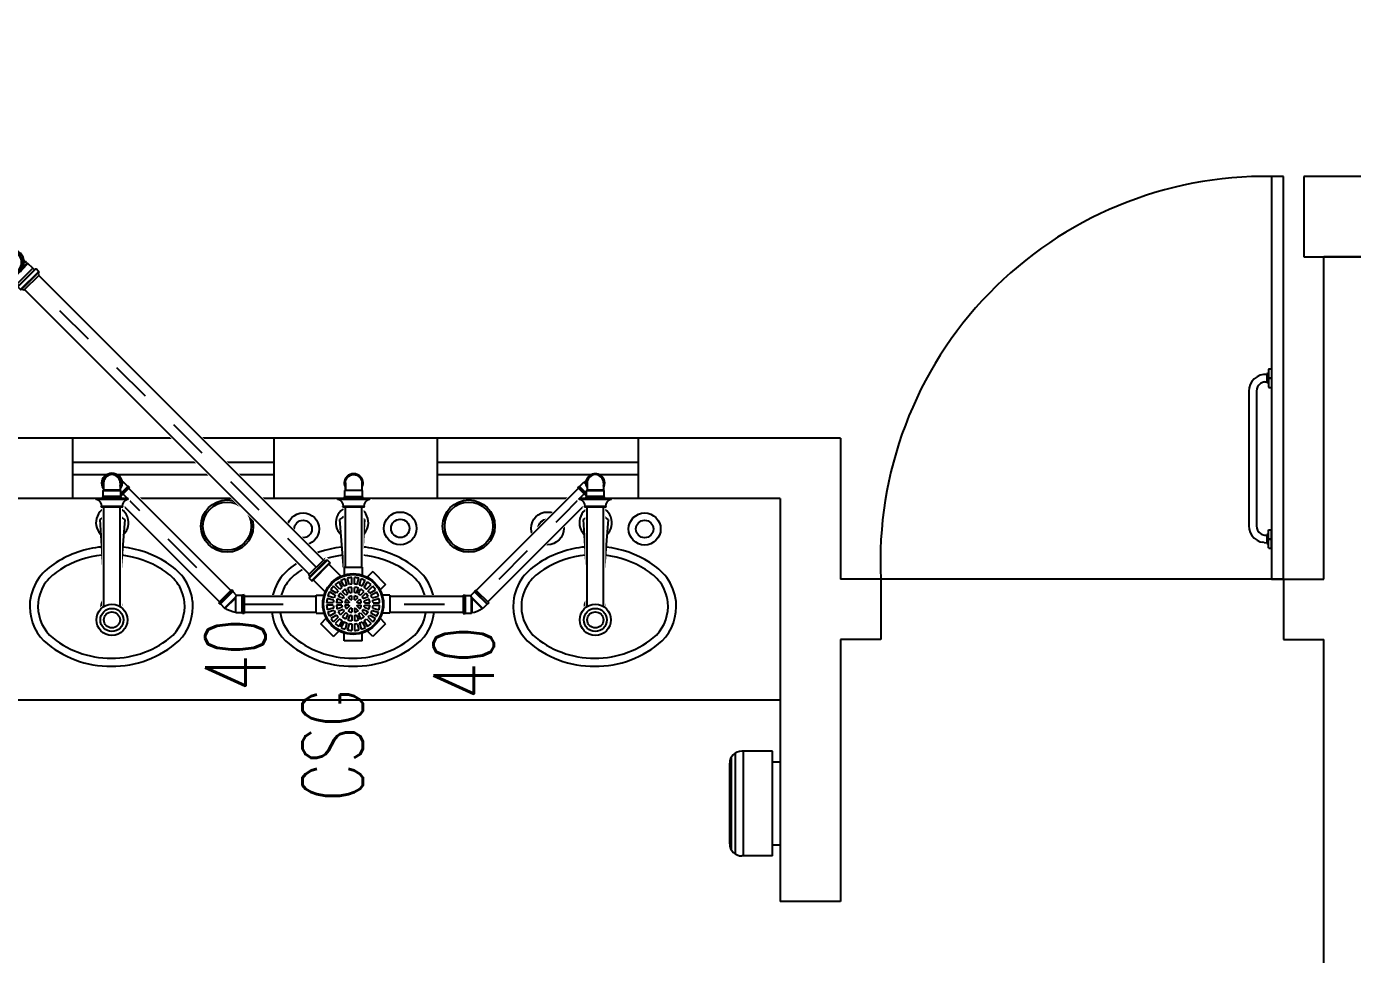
# Model space of a CAD drawing. Header units: inches. Extents: x 542787 to 543192, y 9574025 to 9574373.
# Drawn here: x 543047.55 to 543050.842, y 9574122.773 to 9574125.077 of the extents above; entities that cross this region are included whole.
import ezdxf
from ezdxf.enums import TextEntityAlignment as Align

# ---------------------------------------------------------------- set-up
doc = ezdxf.new("R2010")
doc.units = ezdxf.units.IN
doc.header["$MEASUREMENT"] = 0
doc.linetypes.add('DASHDOT', pattern=[1, 0.5, -0.25, 0, -0.25])
doc.linetypes.add('HIDDEN2', pattern=[4.7625, 3.175, -1.5875])
for name, color, linetype in [('EIXO', 8, 'Continuous'), ('I-ARQ', 8, 'Continuous'), ('I-ESGOTO', 6, 'Continuous'), ('I-NORMO_INST', 4, 'Continuous'), ('TINTERNO', 8, 'Continuous')]:
    doc.layers.add(name, color=color, linetype=linetype)
doc.styles.add('125', font='ROMANS.SHX', dxfattribs={"width": 0.7, "height": 0.25})
doc.styles.add('25', font='ROMANS.SHX', dxfattribs={"width": 0.7, "height": 0.05})

# ---------------------------------------------------------------- blocks, each defined once
blk = doc.blocks.new('*U72')
at = {"color": 2}
blk.add_wipeout([(-0.0161, 0.0161), (0.1103, 0.1425), (0.1425, 0.1103), (0.0161, -0.0161)], dxfattribs=at)
for p, q in [((-0.0141, 0.0141), (0.1123, 0.1405)), ((0.0141, -0.0141), (0.1405, 0.1123))]:
    blk.add_line(p, q)
at = {"layer": 'EIXO', "linetype": 'DASHDOT', "ltscale": 0.01}
blk.add_line((0, 0), (0.1264, 0.1264), dxfattribs=at)
blk = doc.blocks.new('*U80')
at = {"color": 2}
blk.add_wipeout([(0.0879, -0.0547), (0.3715, -0.3384), (0.3384, -0.3715), (0.0547, -0.0879)], dxfattribs=at)
for p, q in [((0.0854, -0.0571), (0.3691, -0.3408)), ((0.0571, -0.0854), (0.3408, -0.3691))]:
    blk.add_line(p, q)
at = {"layer": 'EIXO', "linetype": 'DASHDOT', "ltscale": 0.01}
blk.add_line((0.0713, -0.0713), (0.3549, -0.3549), dxfattribs=at)
blk = doc.blocks.new('*U81')
at = {"color": 2}
blk.add_wipeout([(0, 0.0228), (0.5486, 0.0228), (0.5486, -0.0228), (0, -0.0228)], dxfattribs=at)
for p, q in [((0, 0.02), (0.5486, 0.02)), ((0, -0.02), (0.5486, -0.02))]:
    blk.add_line(p, q)
at = {"layer": 'EIXO', "linetype": 'DASHDOT', "ltscale": 0.01}
blk.add_line((0, 0), (0.5486, 0), dxfattribs=at)
blk = doc.blocks.new('*U76')
at = {"color": 2}
blk.add_wipeout([(0.0201, 0.0201), (1.9023, -1.862), (1.862, -1.9023), (-0.0201, -0.0201)], dxfattribs=at)
for p, q in [((0.0177, 0.0177), (1.8998, -1.8645)), ((-0.0177, -0.0177), (1.8645, -1.8998))]:
    blk.add_line(p, q)
at = {"layer": 'EIXO', "linetype": 'DASHDOT', "ltscale": 0.01}
blk.add_line((0, 0), (1.8821, -1.8821), dxfattribs=at)
blk = doc.blocks.new('*U82')
at = {"color": 2}
blk.add_wipeout([(0.1177, -0.0846), (0.3715, -0.3384), (0.3384, -0.3715), (0.0846, -0.1177)], dxfattribs=at)
for p, q in [((0.1153, -0.087), (0.3691, -0.3408)), ((0.087, -0.1153), (0.3408, -0.3691))]:
    blk.add_line(p, q)
at = {"layer": 'EIXO', "linetype": 'DASHDOT', "ltscale": 0.01}
blk.add_line((0.1011, -0.1011), (0.3549, -0.3549), dxfattribs=at)
blk = doc.blocks.new('*U67')
at = {"color": 2}
blk.add_wipeout([(0.0278, 0.0036), (0.0295, 0.0036), (0.0401, -0.007), (0.0415, -0.007), (0.0448, -0.0103), (0.0103, -0.0448), (0.007, -0.0415), (0.007, -0.0401), (-0.0036, -0.0295), (-0.0036, -0.0278), (-0.0085, -0.0228), (-0.0135, -0.0203), (-0.0208, -0.0127), (-0.0243, -0.0019), (-0.0237, 0.0059), (-0.0199, 0.0141), (-0.0152, 0.0191), (-0.0086, 0.0228), (-0.0002, 0.0244), (0.0052, 0.0238), (0.0135, 0.0203), (0.0187, 0.0156), (0.0228, 0.0085)], dxfattribs=at)
for p, q in [((0.0215, 0.0077), (0.0272, 0.002)), ((0.0223, -0.0045), (0.0288, 0.002)), ((0.0271, 0.002), (0.0227, -0.0025)), ((0.0288, 0.002), (0.0271, 0.002)), ((0.0395, -0.0086), (0.0288, 0.002)), ((-0.0077, -0.0215), (-0.002, -0.0272)), ((0.0045, -0.0223), (-0.002, -0.0288)), ((-0.002, -0.0271), (0.0025, -0.0227)), ((-0.002, -0.0288), (-0.002, -0.0271)), ((0.0086, -0.0395), (-0.002, -0.0288)), ((0.0409, -0.0086), (0.0086, -0.0409)), ((0.0437, -0.0115), (0.0115, -0.0437)), ((0.0409, -0.0086), (0.0395, -0.0086)), ((0.0437, -0.0115), (0.0409, -0.0086)), ((0.0086, -0.0409), (0.0086, -0.0395)), ((0.0115, -0.0437), (0.0086, -0.0409))]:
    blk.add_line(p, q)
for radius in [0.0228, 0.02]:
    blk.add_circle((0, 0), radius)
at = {"layer": 'TINTERNO'}
blk.add_line((0.0395, -0.0086), (0.0086, -0.0395), dxfattribs=at)
blk.add_circle((0, 0), 0.0188, dxfattribs=at)
blk = doc.blocks.new('*U68')
at = {"color": 2}
blk.add_wipeout([(0.0171, 0.0222), (0.0183, 0.0234), (0.0333, 0.0234), (0.0343, 0.0244), (0.039, 0.0244), (0.039, -0.0244), (0.0343, -0.0244), (0.0333, -0.0234), (0.0183, -0.0234), (0.0171, -0.0222), (0.0101, -0.0222), (0.0049, -0.0239), (-0.0057, -0.0237), (-0.0159, -0.0185), (-0.0209, -0.0126), (-0.024, -0.0041), (-0.0242, 0.0027), (-0.0222, 0.01), (-0.0174, 0.0171), (-0.0132, 0.0205), (-0.0048, 0.0239), (0.0022, 0.0243), (0.0101, 0.0222)], dxfattribs=at)
for p, q in [((0, 0.0206), (0.0178, 0.0206)), ((0.019, 0.0218), (0.0178, 0.0206)), ((0.034, 0.0218), (0.019, 0.0218)), ((0.035, 0.0228), (0.034, 0.0218)), ((0.039, 0.0228), (0.035, 0.0228)), ((0.039, 0.0228), (0.039, -0.0228)), ((0, -0.0206), (0.0178, -0.0206)), ((0.019, -0.0218), (0.0178, -0.0206)), ((0.034, -0.0218), (0.019, -0.0218)), ((0.035, -0.0228), (0.034, -0.0218)), ((0.039, -0.0228), (0.035, -0.0228))]:
    blk.add_line(p, q)
at = {"color": 8}
for p, q in [((0.0178, 0.0206), (0.0178, -0.0206)), ((0.019, -0.0218), (0.019, 0.0218)), ((0.034, 0.0218), (0.034, -0.0218)), ((0.035, 0.0228), (0.035, -0.0228))]:
    blk.add_line(p, q, dxfattribs=at)
blk.add_arc((0, 0), 0.0228, 64.6232, 295.3768, dxfattribs=at)
for radius, start, end in [(0.0218, 70.9009, 289.0991), (0.0206, 90, 270)]:
    blk.add_arc((0, 0), radius, start, end)
blk = doc.blocks.new('J4540')
at = {"color": 1, "style": '25'}
for tag, flags, p in [('DESCRICAO', 1, (-0.1561, -0.1085)), ('MARCA', 1, (-0.1561, -0.1877)), ('QUANT.', 3, (-0.1561, -0.2718))]:
    blk.add_attdef(tag, text='', height=0.05, dxfattribs=dict(at, flags=flags)).set_placement(p, align=Align.CENTER)
at = {"color": 2}
blk.add_wipeout([(0.0278, -0.0238), (0.0235, -0.0238), (0.0225, -0.0228), (0.0097, -0.0228), (0.0006, -0.0318), (0.0006, -0.0332), (-0.0025, -0.0363), (-0.0358, -0.0029), (-0.0328, 0.0001), (-0.0314, 0.0001), (-0.0207, 0.0107), (-0.019, 0.0107), (-0.0066, 0.0179), (0.0062, 0.0212), (0.0075, 0.0224), (0.0225, 0.0224), (0.0235, 0.0234), (0.0278, 0.0234)], dxfattribs=at)
for p, q in [((-0.031, -0.0007), (-0.0204, 0.0099)), ((0.0078, -0.0183), (-0.0204, 0.0099)), ((-0.0204, 0.0099), (-0.0187, 0.0099)), ((0.0078, 0.0216), (0.0066, 0.0204)), ((0.0228, 0.0216), (0.0078, 0.0216)), ((0.0078, 0.0216), (0.0078, -0.0183)), ((0.0238, 0.0226), (0.0228, 0.0216)), ((0.0278, 0.0226), (0.0238, 0.0226)), ((0.0238, 0.0226), (0.0238, -0.023)), ((0.0278, -0.023), (0.0278, 0.0226)), ((-0.0353, -0.0035), (-0.0324, -0.0007)), ((-0.003, -0.0357), (-0.0353, -0.0035)), ((-0.0002, -0.0329), (-0.0324, -0.0007)), ((-0.0324, -0.0007), (-0.031, -0.0007)), ((-0.0002, -0.0315), (0.0093, -0.022)), ((-0.0002, -0.0329), (-0.0002, -0.0315)), ((0.0078, -0.0183), (0.0093, -0.022)), ((0.0228, -0.022), (0.0093, -0.022)), ((0.0238, -0.023), (0.0228, -0.022)), ((0.0278, -0.023), (0.0238, -0.023)), ((-0.003, -0.0357), (-0.0002, -0.0329))]:
    blk.add_line(p, q)
at = {"color": 8}
for p, q in [((-0.0187, 0.0099), (0.0066, -0.0154)), ((0.0066, -0.0154), (0.0066, 0.0204)), ((0.0228, 0.0216), (0.0228, -0.022)), ((-0.0002, -0.0315), (-0.031, -0.0007)), ((0.0066, -0.0154), (0.0078, -0.0183))]:
    blk.add_line(p, q, dxfattribs=at)
blk.add_arc((0.0157, -0.0373), 0.0584, 98.9327, 126.0673)
blk = doc.blocks.new('SF40B5')
at = {"color": 8, "linetype": 'Continuous'}
for p, q in [((0.0011, 0.04), (0, 0.04)), ((0, 0.04), (0, -0.04)), ((0.0011, 0.04), (0.0011, -0.04)), ((0.0191, 0.0267), (0.0184, 0.0267)), ((0.0184, 0.0267), (0.0184, -0.0267)), ((0.0197, 0.026), (0.0197, -0.026)), ((0.0191, -0.0267), (0.0184, -0.0267)), ((0.0011, -0.04), (0, -0.04))]:
    blk.add_line(p, q, dxfattribs=at)
at = {"linetype": 'Continuous'}
for p, q in [((0.2669, 0.02), (0.0197, 0.02)), ((0.2669, -0.02), (0.0197, -0.02))]:
    blk.add_line(p, q, dxfattribs=at)
for radius in [0.0387, 0.02]:
    blk.add_circle((0.3, 0), radius)
at = {"color": 8}
blk.add_circle((0.3, 0), 0.0287, dxfattribs=at)
at = {"linetype": 'Continuous'}
for centre, start, end in [((0.0187, 0.0443), 201.6148, 268.9949), ((0.0187, -0.0443), 91.0051, 158.3852)]:
    blk.add_arc(centre, 0.019, start, end, dxfattribs=at)
at = {"color": 8, "linetype": 'Continuous'}
for centre, start, end in [((0.0191, 0.026), 0, 90), ((0.0191, -0.026), 270, 0)]:
    blk.add_arc(centre, 0.000667, start, end, dxfattribs=at)
at = {"color": 2}
blk.add_wipeout([(0.0011, 0.0446), (0.0067, 0.0446), (0.0067, 0.0383), (0.0149, 0.0312), (0.0253, 0.0312), (0.0253, 0.0246), (0.2659, 0.0246), (0.2726, 0.0326), (0.2841, 0.0398), (0.2972, 0.0431), (0.3107, 0.0422), (0.3233, 0.0371), (0.3337, 0.0284), (0.3408, 0.017), (0.3441, 0.0038), (0.3432, -0.0097), (0.3382, -0.0222), (0.3295, -0.0326), (0.318, -0.0398), (0.3049, -0.0431), (0.2914, -0.0422), (0.2788, -0.0371), (0.2684, -0.0284), (0.266, -0.0246), (0.0253, -0.0246), (0.0253, -0.0312), (0.0149, -0.0312), (0.0067, -0.0383), (0.0067, -0.0446), (0.0011, -0.0446)], dxfattribs=at)
at = {"color": 8, "linetype": 'Continuous'}
for p, q in [((0.0021, 0.04), (0.0011, 0.04)), ((0.0011, 0.04), (0.0011, -0.04)), ((0.0021, 0.04), (0.0021, -0.04)), ((0.0201, 0.0267), (0.0194, 0.0267)), ((0.0194, 0.0267), (0.0194, -0.0267)), ((0.0208, 0.026), (0.0208, -0.026)), ((0.0201, -0.0267), (0.0194, -0.0267)), ((0.0021, -0.04), (0.0011, -0.04))]:
    blk.add_line(p, q, dxfattribs=at)
at = {"linetype": 'Continuous'}
for p, q in [((0.2679, 0.02), (0.0208, 0.02)), ((0.2679, -0.02), (0.0208, -0.02))]:
    blk.add_line(p, q, dxfattribs=at)
for radius in [0.0387, 0.02]:
    blk.add_circle((0.3011, 0), radius)
at = {"color": 8}
blk.add_circle((0.3011, 0), 0.0287, dxfattribs=at)
at = {"linetype": 'Continuous'}
for centre, start, end in [((0.0198, 0.0443), 201.6148, 268.9949), ((0.0198, -0.0443), 91.0051, 158.3852)]:
    blk.add_arc(centre, 0.019, start, end, dxfattribs=at)
at = {"color": 8, "linetype": 'Continuous'}
for centre, start, end in [((0.0201, 0.026), 0, 90), ((0.0201, -0.026), 270, 0)]:
    blk.add_arc(centre, 0.000667, start, end, dxfattribs=at)
blk = doc.blocks.new('*U83')
at = {"color": 2}
blk.add_wipeout([(0.0036, -0.0278), (0.0036, -0.0295), (-0.007, -0.0401), (-0.007, -0.0415), (-0.0103, -0.0448), (-0.0448, -0.0103), (-0.0415, -0.007), (-0.0401, -0.007), (-0.0295, 0.0036), (-0.0278, 0.0036), (-0.0228, 0.0085), (-0.0203, 0.0135), (-0.0127, 0.0208), (-0.0019, 0.0243), (0.0059, 0.0237), (0.0141, 0.0199), (0.0191, 0.0152), (0.0228, 0.0086), (0.0244, 0.0002), (0.0238, -0.0052), (0.0203, -0.0135), (0.0156, -0.0187), (0.0085, -0.0228)], dxfattribs=at)
for p, q in [((-0.0395, -0.0086), (-0.0288, 0.002)), ((-0.0223, -0.0045), (-0.0288, 0.002)), ((-0.0288, 0.002), (-0.0271, 0.002)), ((-0.0215, 0.0077), (-0.0272, 0.002)), ((-0.0271, 0.002), (-0.0227, -0.0025)), ((-0.0437, -0.0115), (-0.0409, -0.0086)), ((-0.0115, -0.0437), (-0.0437, -0.0115)), ((-0.0086, -0.0409), (-0.0409, -0.0086)), ((-0.0409, -0.0086), (-0.0395, -0.0086)), ((-0.0086, -0.0395), (0.002, -0.0288)), ((-0.0045, -0.0223), (0.002, -0.0288)), ((0.002, -0.0271), (-0.0025, -0.0227)), ((0.0077, -0.0215), (0.002, -0.0272)), ((0.002, -0.0288), (0.002, -0.0271)), ((-0.0115, -0.0437), (-0.0086, -0.0409)), ((-0.0086, -0.0409), (-0.0086, -0.0395))]:
    blk.add_line(p, q)
for radius in [0.0228, 0.02]:
    blk.add_circle((0, 0), radius)
at = {"layer": 'TINTERNO'}
blk.add_line((-0.0086, -0.0395), (-0.0395, -0.0086), dxfattribs=at)
blk.add_circle((0, 0), 0.0188, dxfattribs=at)
blk = doc.blocks.new('A$C57B471C8')
for p, q in [((-0.2101, 0.0488), (-0.1783, 0.0806)), ((-0.1783, 0.0806), (-0.1646, 0.0669)), ((-0.152, 0.0915), (-0.152, 0.0721)), ((-0.152, 0.0915), (-0.107, 0.0915)), ((-0.107, 0.0915), (-0.107, 0.0721)), ((-0.0807, 0.0806), (-0.0944, 0.0669)), ((-0.0807, 0.0806), (-0.0489, 0.0488)), ((-0.2101, 0.0488), (-0.1964, 0.0351)), ((-0.0489, 0.0488), (-0.0626, 0.0351)), ((-0.221, -0.0225), (-0.221, 0.0225)), ((-0.221, 0.0225), (-0.2016, 0.0225)), ((-0.0181, 0.0273), (-0.0591, 0.0273)), ((-0.0168, 0.0309), (-0.0171, 0.0283)), ((-0.0071, 0.0318), (-0.0158, 0.0318)), ((-0.0158, 0.0308), (-0.0158, -0.0308)), ((-0.0071, 0.0308), (-0.0071, -0.0308)), ((-0.0061, 0.0311), (-0.0053, 0.0281)), ((0, 0.0273), (-0.0044, 0.0273)), ((0, 0.0273), (0, -0.0273)), ((-0.221, -0.0225), (-0.2016, -0.0225)), ((-0.0181, -0.0273), (-0.0591, -0.0273)), ((-0.0168, -0.0309), (-0.0171, -0.0283)), ((-0.0071, -0.0318), (-0.0158, -0.0318)), ((-0.0061, -0.0311), (-0.0053, -0.0281)), ((0, -0.0273), (-0.0044, -0.0273)), ((-0.2101, -0.0488), (-0.1964, -0.0351)), ((-0.1783, -0.0806), (-0.2101, -0.0488)), ((-0.0489, -0.0488), (-0.0807, -0.0806)), ((-0.0489, -0.0488), (-0.0626, -0.0351)), ((-0.1783, -0.0806), (-0.1646, -0.0669)), ((-0.152, -0.0915), (-0.152, -0.0721)), ((-0.107, -0.0915), (-0.152, -0.0915)), ((-0.107, -0.0915), (-0.107, -0.0721)), ((-0.0807, -0.0806), (-0.0944, -0.0669))]:
    blk.add_line(p, q)
at = {"color": 8}
for p, q in [((-0.1708, 0.0273), (-0.1849, 0.0355)), ((-0.1666, 0.0328), (-0.1781, 0.0444)), ((-0.1623, 0.0371), (-0.1739, 0.0486)), ((-0.1568, 0.0413), (-0.165, 0.0554)), ((-0.1516, 0.0443), (-0.1598, 0.0584)), ((-0.1452, 0.0469), (-0.1494, 0.0627)), ((-0.1431, 0.025), (-0.1481, 0.0371)), ((-0.1394, 0.0485), (-0.1436, 0.0643)), ((-0.1376, 0.0273), (-0.1426, 0.0394)), ((-0.1325, 0.0494), (-0.1325, 0.0657)), ((-0.1325, 0.0283), (-0.1325, 0.0414)), ((-0.1265, 0.0494), (-0.1265, 0.0657)), ((-0.1265, 0.0283), (-0.1265, 0.0414)), ((-0.1214, 0.0273), (-0.1164, 0.0394)), ((-0.1196, 0.0485), (-0.1154, 0.0643)), ((-0.1159, 0.025), (-0.1109, 0.0371)), ((-0.1138, 0.0469), (-0.1096, 0.0627)), ((-0.1074, 0.0443), (-0.0992, 0.0584)), ((-0.1022, 0.0413), (-0.094, 0.0554)), ((-0.0967, 0.0371), (-0.0851, 0.0486)), ((-0.0924, 0.0328), (-0.0809, 0.0444)), ((-0.0882, 0.0273), (-0.0741, 0.0355)), ((-0.1789, 0.003), (-0.1952, 0.003)), ((-0.178, 0.0099), (-0.1938, 0.0141)), ((-0.1764, 0.0157), (-0.1922, 0.0199)), ((-0.1738, 0.0221), (-0.1879, 0.0303)), ((-0.1578, 0.003), (-0.1709, 0.003)), ((-0.1568, 0.0081), (-0.1689, 0.0131)), ((-0.1545, 0.0136), (-0.1666, 0.0186)), ((-0.1517, 0.0179), (-0.1609, 0.0271)), ((-0.1474, 0.0222), (-0.1566, 0.0314)), ((-0.1401, 0.003), (-0.1498, 0.003)), ((-0.1391, 0.0054), (-0.146, 0.0122)), ((-0.1349, 0.0096), (-0.1417, 0.0165)), ((-0.1325, 0.0106), (-0.1325, 0.0203)), ((-0.1265, 0.0106), (-0.1265, 0.0203)), ((-0.1241, 0.0096), (-0.1173, 0.0165)), ((-0.1199, 0.0054), (-0.113, 0.0122)), ((-0.1189, 0.003), (-0.1092, 0.003)), ((-0.1116, 0.0222), (-0.1024, 0.0314)), ((-0.1073, 0.0179), (-0.0981, 0.0271)), ((-0.1045, 0.0136), (-0.0924, 0.0186)), ((-0.1022, 0.0081), (-0.0901, 0.0131)), ((-0.1012, 0.003), (-0.0881, 0.003)), ((-0.0852, 0.0221), (-0.0711, 0.0303)), ((-0.0826, 0.0157), (-0.0668, 0.0199)), ((-0.081, 0.0099), (-0.0652, 0.0141)), ((-0.0801, 0.003), (-0.0638, 0.003)), ((-0.0171, 0.0273), (-0.0171, -0.0273)), ((-0.0051, 0.0273), (-0.0051, -0.0273)), ((-0.1789, -0.003), (-0.1952, -0.003)), ((-0.178, -0.0099), (-0.1938, -0.0141)), ((-0.1764, -0.0157), (-0.1922, -0.0199)), ((-0.1738, -0.0221), (-0.1879, -0.0303)), ((-0.1708, -0.0273), (-0.1849, -0.0355)), ((-0.1666, -0.0328), (-0.1781, -0.0444)), ((-0.1578, -0.003), (-0.1709, -0.003)), ((-0.1568, -0.0081), (-0.1689, -0.0131)), ((-0.1545, -0.0136), (-0.1666, -0.0186)), ((-0.1517, -0.0179), (-0.1609, -0.0271)), ((-0.1474, -0.0222), (-0.1566, -0.0314)), ((-0.1401, -0.003), (-0.1498, -0.003)), ((-0.1431, -0.025), (-0.1481, -0.0371)), ((-0.1391, -0.0054), (-0.146, -0.0122)), ((-0.1376, -0.0273), (-0.1426, -0.0394)), ((-0.1349, -0.0096), (-0.1417, -0.0165)), ((-0.1325, -0.0106), (-0.1325, -0.0203)), ((-0.1325, -0.0283), (-0.1325, -0.0414)), ((-0.1265, -0.0106), (-0.1265, -0.0203)), ((-0.1265, -0.0283), (-0.1265, -0.0414)), ((-0.1241, -0.0096), (-0.1173, -0.0165)), ((-0.1214, -0.0273), (-0.1164, -0.0394)), ((-0.1199, -0.0054), (-0.113, -0.0122)), ((-0.1189, -0.003), (-0.1092, -0.003)), ((-0.1159, -0.025), (-0.1109, -0.0371)), ((-0.1116, -0.0222), (-0.1024, -0.0314)), ((-0.1073, -0.0179), (-0.0981, -0.0271)), ((-0.1045, -0.0136), (-0.0924, -0.0186)), ((-0.1022, -0.0081), (-0.0901, -0.0131)), ((-0.1012, -0.003), (-0.0881, -0.003)), ((-0.0924, -0.0328), (-0.0809, -0.0444)), ((-0.0882, -0.0273), (-0.0741, -0.0355)), ((-0.0852, -0.0221), (-0.0711, -0.0303)), ((-0.0826, -0.0157), (-0.0668, -0.0199)), ((-0.081, -0.0099), (-0.0652, -0.0141)), ((-0.0801, -0.003), (-0.0638, -0.003)), ((-0.1623, -0.0371), (-0.1739, -0.0486)), ((-0.1568, -0.0413), (-0.165, -0.0554)), ((-0.1516, -0.0443), (-0.1598, -0.0584)), ((-0.1452, -0.0469), (-0.1494, -0.0627)), ((-0.1394, -0.0485), (-0.1436, -0.0643)), ((-0.1325, -0.0494), (-0.1325, -0.0657)), ((-0.1265, -0.0494), (-0.1265, -0.0657)), ((-0.1196, -0.0485), (-0.1154, -0.0643)), ((-0.1138, -0.0469), (-0.1096, -0.0627)), ((-0.1074, -0.0443), (-0.0992, -0.0584)), ((-0.1022, -0.0413), (-0.094, -0.0554)), ((-0.0967, -0.0371), (-0.0851, -0.0486))]:
    blk.add_line(p, q, dxfattribs=at)
blk.add_circle((-0.1295, 0), 0.0755)
blk.add_circle((-0.1295, 0), 0.0735, dxfattribs=at)
for radius, start, end in [(0.0658, 137.6132, 147.3868), (0.0658, 122.6132, 132.3868), (0.0495, 123.4746, 131.5254), (0.0658, 107.6132, 117.3868), (0.0415, 116.6455, 130.8545), (0.0495, 108.4746, 116.5254), (0.0658, 92.6132, 102.3868), (0.0415, 94.1455, 108.3545), (0.0495, 93.4746, 101.5254), (0.0658, 77.6132, 87.3868), (0.0495, 78.4746, 86.5254), (0.0415, 71.6455, 85.8545), (0.0495, 63.4746, 71.5254), (0.0415, 49.1455, 63.3545), (0.0658, 62.6132, 72.3868), (0.0495, 48.4746, 56.5254), (0.0658, 47.6132, 57.3868), (0.0658, 32.6132, 42.3868), (0.0658, 167.6132, 177.3868), (0.0658, 152.6132, 162.3868), (0.0495, 168.4746, 176.5254), (0.0495, 153.4746, 161.5254), (0.0415, 161.6455, 175.8545), (0.0495, 138.4746, 146.5254), (0.0415, 139.1455, 153.3545), (0.0285, 163.5423, 173.9577), (0.0285, 141.0423, 151.4577), (0.0205, 143.415, 171.585), (0.0285, 118.5423, 128.9577), (0.0205, 98.415, 126.585), (0.011, 150.8266, 164.1734), (0.0285, 96.0423, 106.4577), (0.011, 105.8266, 119.1734), (0.0285, 73.5423, 83.9577), (0.0205, 53.415, 81.585), (0.011, 60.8266, 74.1734), (0.011, 15.8266, 29.1734), (0.0285, 51.0423, 61.4577), (0.0205, 8.415, 36.585), (0.0285, 28.5423, 38.9577), (0.0285, 6.0423, 16.4577), (0.0415, 26.6455, 40.8545), (0.0495, 33.4746, 41.5254), (0.0415, 4.1455, 18.3545), (0.0495, 18.4746, 26.5254), (0.0495, 3.4746, 11.5254), (0.0658, 17.6132, 27.3868), (0.0658, 2.6132, 12.3868), (0.0658, 182.6132, 192.3868), (0.0658, 197.6132, 207.3868), (0.0495, 183.4746, 191.5254), (0.0495, 198.4746, 206.5254), (0.0415, 184.1455, 198.3545), (0.0495, 213.4746, 221.5254), (0.0415, 206.6455, 220.8545), (0.0285, 186.0423, 196.4577), (0.0415, 229.1455, 243.3545), (0.0285, 208.5423, 218.9577), (0.0205, 188.415, 216.585), (0.0285, 231.0423, 241.4577), (0.0205, 233.415, 261.585), (0.011, 195.8266, 209.1734), (0.0285, 253.5423, 263.9577), (0.011, 240.8266, 254.1734), (0.011, 285.8266, 299.1734), (0.0205, 278.415, 306.585), (0.0285, 276.0423, 286.4577), (0.011, 330.8266, 344.1734), (0.0285, 298.5423, 308.9577), (0.0205, 323.415, 351.585), (0.0415, 296.6455, 310.8545), (0.0285, 321.0423, 331.4577), (0.0285, 343.5423, 353.9577), (0.0415, 319.1455, 333.3545), (0.0495, 318.4746, 326.5254), (0.0415, 341.6455, 355.8545), (0.0495, 333.4746, 341.5254), (0.0495, 348.4746, 356.5254), (0.0658, 332.6132, 342.3868), (0.0658, 347.6132, 357.3868), (0.0658, 212.6132, 222.3868), (0.0658, 227.6132, 237.3868), (0.0495, 228.4746, 236.5254), (0.0658, 242.6132, 252.3868), (0.0495, 243.4746, 251.5254), (0.0658, 257.6132, 267.3868), (0.0415, 251.6455, 265.8545), (0.0495, 258.4746, 266.5254), (0.0415, 274.1455, 288.3545), (0.0495, 273.4746, 281.5254), (0.0658, 272.6132, 282.3868), (0.0495, 288.4746, 296.5254), (0.0658, 287.6132, 297.3868), (0.0495, 303.4746, 311.5254), (0.0658, 302.6132, 312.3868), (0.0658, 317.6132, 327.3868)]:
    blk.add_arc((-0.1295, 0), radius, start, end, dxfattribs=at)
for centre, start, end in [((-0.0181, 0.0284), 270, 355), ((-0.0158, 0.0308), 90, 175), ((-0.0071, 0.0308), 15, 90), ((-0.0044, 0.0284), 195, 270), ((-0.0181, -0.0284), 5, 90), ((-0.0158, -0.0308), 185, 270), ((-0.0071, -0.0308), 270, 345), ((-0.0044, -0.0284), 90, 165)]:
    blk.add_arc(centre, 0.001, start, end)
blk = doc.blocks.new('*U113')
at = {"color": 1, "style": '25'}
for tag, flags, p in [('MARCA', 1, (0, -0.1877)), ('QUANT.', 3, (0, -0.2718))]:
    blk.add_attdef(tag, text='', height=0.05, dxfattribs=dict(at, flags=flags)).set_placement(p, align=Align.CENTER)
at = {"color": 2}
blk.add_wipeout([(-0.0915, 0.0283), (-0.0762, 0.0283), (-0.0739, 0.0339), (-0.0847, 0.0447), (-0.0447, 0.0847), (-0.0339, 0.0739), (-0.0283, 0.0762), (-0.0283, 0.0915), (0.0283, 0.0915), (0.0283, 0.0762), (0.0339, 0.0739), (0.0447, 0.0847), (0.0847, 0.0447), (0.0739, 0.0339), (0.0762, 0.0283), (0.0915, 0.0283), (0.0915, -0.0283), (0.0762, -0.0283), (0.076, -0.029), (0.1007, -0.0538), (0.1047, -0.0539), (0.117, -0.0662), (0.066, -0.1171), (0.0538, -0.1049), (0.0538, -0.1007), (0.029, -0.076), (0.0283, -0.0762), (0.0283, -0.0915), (-0.0283, -0.0915), (-0.0283, -0.0762), (-0.0339, -0.0739), (-0.0447, -0.0847), (-0.0847, -0.0447), (-0.0739, -0.0339), (-0.0762, -0.0283), (-0.0915, -0.0283)], dxfattribs=at)
at = {"color": 2, "rotation": 315.0000000000049}
blk.add_blockref('A$C57B471C8', (0.0915, -0.0916), dxfattribs=at)
at = {"color": 2}
blk.add_wipeout([(-0.0915, 0.0283), (-0.0762, 0.0283), (-0.0739, 0.0339), (-0.0847, 0.0447), (-0.0447, 0.0847), (-0.0339, 0.0739), (-0.0283, 0.0762), (-0.0283, 0.0915), (0.0283, 0.0915), (0.0283, 0.0762), (0.0339, 0.0739), (0.0447, 0.0847), (0.0847, 0.0447), (0.0739, 0.0339), (0.0762, 0.0283), (0.0915, 0.0283), (0.0915, -0.0283), (0.0762, -0.0283), (0.076, -0.029), (0.1007, -0.0538), (0.1047, -0.0539), (0.117, -0.0662), (0.066, -0.1171), (0.0538, -0.1049), (0.0538, -0.1007), (0.029, -0.076), (0.0283, -0.0762), (0.0283, -0.0915), (-0.0283, -0.0915), (-0.0283, -0.0762), (-0.0339, -0.0739), (-0.0447, -0.0847), (-0.0847, -0.0447), (-0.0739, -0.0339), (-0.0762, -0.0283), (-0.0915, -0.0283)], dxfattribs=at)
at = {"color": 2, "rotation": 315.0000000000049}
blk.add_blockref('A$C57B471C8', (0.0915, -0.0916), dxfattribs=at)
at = {"color": 1, "style": '25', "flags": 1}
blk.add_attdef('DESCRICAO', text='', height=0.05, dxfattribs=at).set_placement((0, -0.1085), align=Align.CENTER)
blk = doc.blocks.new('*U69')
at = {"color": 2}
blk.add_wipeout([(0.0026, 0.0263), (0.0167, 0.0222), (0.0266, 0.0115), (0.0291, -0.0016), (0.0243, -0.0154), (0.0138, -0.0241), (0.0026, -0.0262), (-0.0119, -0.0222), (-0.022, -0.0097), (-0.0237, 0.0006), (-0.0204, 0.0115), (-0.0115, 0.0225)], dxfattribs=at)
blk.add_circle((0.0027, 0), 0.025)
at = {"color": 8, "ltscale": 0.01}
blk.add_circle((0.0027, 0), 0.0233, dxfattribs=at)
for centre, start, end in [((0.0027, 0.0125), 132.0789, 270), ((0.0027, -0.0125), 312.0789, 90)]:
    blk.add_arc(centre, 0.0125, start, end, dxfattribs=at)
blk = doc.blocks.new('*U62')
at = {"color": 1, "style": '25'}
for tag, flags, p in [('DESCRICAO', 1, (-0.1561, -0.1085)), ('MARCA', 1, (-0.1561, -0.1877)), ('QUANT.', 3, (-0.1561, -0.2718))]:
    blk.add_attdef(tag, text='', height=0.05, dxfattribs=dict(at, flags=flags)).set_placement(p, align=Align.CENTER)
at = {"color": 2}
blk.add_wipeout([(-0.0358, -0.0029), (-0.0328, 0.0001), (-0.0314, 0.0001), (-0.0223, 0.0092), (-0.0223, 0.022), (-0.0233, 0.023), (-0.0233, 0.0273), (0.0239, 0.0273), (0.0239, 0.023), (0.0229, 0.022), (0.0229, 0.007), (0.0216, 0.0057), (0.0179, -0.008), (0.0112, -0.0195), (0.0112, -0.0212), (0.0006, -0.0318), (0.0006, -0.0332), (-0.0025, -0.0363)], dxfattribs=at)
for p, q in [((-0.031, -0.0007), (-0.0215, 0.0089)), ((-0.0225, 0.0273), (0.0231, 0.0273)), ((-0.0225, 0.0273), (-0.0225, 0.0233)), ((-0.0225, 0.0233), (0.0231, 0.0233)), ((-0.0225, 0.0233), (-0.0215, 0.0223)), ((-0.0215, 0.0223), (-0.0215, 0.0089)), ((-0.0178, 0.0073), (-0.0215, 0.0089)), ((0.0104, -0.0209), (-0.0178, 0.0073)), ((-0.0178, 0.0073), (0.0221, 0.0073)), ((0.0221, 0.0073), (0.0209, 0.0061)), ((0.0231, 0.0233), (0.0221, 0.0223)), ((0.0221, 0.0223), (0.0221, 0.0073)), ((0.0231, 0.0273), (0.0231, 0.0233)), ((-0.0353, -0.0035), (-0.0324, -0.0007)), ((-0.0353, -0.0035), (-0.003, -0.0357)), ((-0.0002, -0.0329), (-0.0324, -0.0007)), ((-0.0324, -0.0007), (-0.031, -0.0007)), ((-0.0002, -0.0315), (0.0104, -0.0209)), ((-0.0002, -0.0329), (-0.0002, -0.0315)), ((0.0104, -0.0209), (0.0104, -0.0192)), ((-0.003, -0.0357), (-0.0002, -0.0329))]:
    blk.add_line(p, q)
at = {"color": 8}
for p, q in [((-0.0215, 0.0223), (0.0221, 0.0223)), ((-0.0149, 0.0061), (-0.0178, 0.0073)), ((-0.0149, 0.0061), (0.0104, -0.0192)), ((0.0209, 0.0061), (-0.0149, 0.0061)), ((-0.0002, -0.0315), (-0.031, -0.0007))]:
    blk.add_line(p, q, dxfattribs=at)
blk.add_arc((-0.0368, 0.0152), 0.0584, 323.9327, 351.0673)
blk = doc.blocks.new('*U127')
at = {"color": 2}
blk.add_wipeout([(-0.0593, -0.0106), (-0.0553, -0.0101), (-0.0536, -0.0111), (-0.0496, -0.0071), (-0.0481, -0.0085), (-0.0343, 0.0054), (-0.0257, 0.0248), (-0.0048, 0.0348), (-0.0058, 0.0359), (-0.0007, 0.041), (0.0001, 0.0403), (0.0001, 0.0422), (0.012, 0.0541), (0.012, 0.0544), (0.0151, 0.0575), (0.0142, 0.0587), (0.0144, 0.0631), (0.0206, 0.0693), (0.0246, 0.0698), (0.0263, 0.0688), (0.0287, 0.0712), (0.0707, 0.0292), (0.0683, 0.0269), (0.0693, 0.0251), (0.0688, 0.0211), (0.0626, 0.0149), (0.0581, 0.0147), (0.057, 0.0156), (0.0528, 0.0114), (0.0527, 0.0115), (0.0417, 0.0006), (0.0398, 0.0006), (0.0405, -0.0002), (0.0354, -0.0053), (0.0343, -0.0043), (0.0254, -0.0242), (0.0049, -0.0337), (-0.009, -0.0476), (-0.0076, -0.049), (-0.0116, -0.053), (-0.0106, -0.0548), (-0.0111, -0.0588), (-0.0173, -0.065), (-0.0218, -0.0652), (-0.0229, -0.0643), (-0.026, -0.0674), (-0.0264, -0.0674), (-0.0382, -0.0793), (-0.041, -0.0776), (-0.0782, -0.0404), (-0.0798, -0.0377), (-0.0679, -0.0258), (-0.0679, -0.0255), (-0.0648, -0.0224), (-0.0657, -0.0212), (-0.0655, -0.0168)], dxfattribs=at)
for p, q in [((0.0222, 0.0677), (0.016, 0.0615)), ((0.0229, 0.067), (0.0665, 0.0234)), ((0.0234, 0.0678), (0.0261, 0.0663)), ((0.0303, 0.0695), (0.0273, 0.0665)), ((0.0303, 0.0695), (0.069, 0.0309)), ((0.0024, 0.0387), (-0.0049, 0.0314)), ((-0.0006, 0.0379), (-0.0027, 0.0358)), ((-0.0017, 0.0346), (-0.0027, 0.0358)), ((0.0005, 0.0369), (-0.0006, 0.0379)), ((0.0143, 0.0532), (0.0024, 0.0413)), ((0.0024, 0.0413), (0.0178, 0.0258)), ((0.0024, 0.0413), (0.0024, 0.0387)), ((0.0176, 0.0568), (0.0143, 0.0535)), ((0.0143, 0.0535), (0.0529, 0.0148)), ((0.0143, 0.0535), (0.0143, 0.0532)), ((0.0159, 0.0601), (0.0176, 0.0581)), ((0.0162, 0.0603), (0.0597, 0.0167)), ((-0.0321, 0.0043), (-0.0481, -0.0118)), ((0.0408, 0.0029), (0.0253, 0.0183)), ((0.0382, 0.0029), (0.0309, -0.0044)), ((0.0364, 0.0011), (0.0374, -0.0001)), ((0.0408, 0.0029), (0.0382, 0.0029)), ((0.0527, 0.0148), (0.0408, 0.0029)), ((0.0529, 0.0148), (0.0527, 0.0148)), ((0.0563, 0.0181), (0.0529, 0.0148)), ((0.0596, 0.0165), (0.0576, 0.0181)), ((0.0672, 0.0227), (0.061, 0.0165)), ((0.0673, 0.0239), (0.0658, 0.0266)), ((0.069, 0.0309), (0.0659, 0.0278)), ((-0.0775, -0.0386), (-0.0656, -0.0268)), ((-0.0623, -0.0231), (-0.0656, -0.0264)), ((-0.0656, -0.0264), (-0.0656, -0.0268)), ((-0.064, -0.0198), (-0.0623, -0.0218)), ((-0.0577, -0.0122), (-0.0639, -0.0184)), ((-0.0632, -0.0191), (-0.0196, -0.0627)), ((-0.057, -0.0129), (-0.0134, -0.0565)), ((-0.0565, -0.0121), (-0.0538, -0.0136)), ((-0.0496, -0.0104), (-0.0526, -0.0134)), ((-0.0496, -0.0104), (-0.0109, -0.049)), ((0.0038, -0.0316), (-0.0123, -0.0476)), ((0.0341, -0.0012), (0.0353, -0.0022)), ((0.0374, -0.0001), (0.0353, -0.0022)), ((-0.0775, -0.0386), (-0.0775, -0.0411)), ((-0.0775, -0.0411), (-0.0416, -0.077)), ((-0.0392, -0.077), (-0.0273, -0.0651)), ((-0.027, -0.0651), (-0.0273, -0.0651)), ((-0.0237, -0.0618), (-0.027, -0.0651)), ((-0.0203, -0.0635), (-0.0223, -0.0618)), ((-0.0127, -0.0572), (-0.0189, -0.0634)), ((-0.0126, -0.056), (-0.0141, -0.0533)), ((-0.0109, -0.049), (-0.014, -0.0521)), ((-0.0392, -0.077), (-0.0416, -0.077))]:
    blk.add_line(p, q)
at = {"color": 8}
for p, q in [((0.0267, 0.0659), (0.0654, 0.0272)), ((0.0024, 0.0387), (0.012, 0.0291)), ((0.0143, 0.0532), (0.0527, 0.0148)), ((0.0182, 0.0574), (0.0569, 0.0187)), ((0.0382, 0.0029), (0.0286, 0.0125)), ((-0.027, -0.0651), (-0.0656, -0.0264)), ((-0.0656, -0.0268), (-0.0273, -0.0651)), ((-0.0617, -0.0225), (-0.023, -0.0612)), ((-0.0532, -0.014), (-0.0145, -0.0527)), ((-0.0481, -0.0118), (-0.0123, -0.0476)), ((-0.0392, -0.077), (-0.0775, -0.0386))]:
    blk.add_line(p, q, dxfattribs=at)
blk.add_lwpolyline([(0.0061, -0.03), (0.0061, -0.03, 0.174705)], format="xyb")
for radius in [0.0318, 0.0256]:
    blk.add_circle((-0.0006, -0.0001), radius)
blk.add_circle((-0.0006, -0.0001), 0.0273, dxfattribs=at)
for centre, start, end in [((0.0229, 0.067), 60, 135), ((0.0266, 0.0672), 240, 315), ((0.0167, 0.0608), 135, 220), ((0.0169, 0.0575), 315, 40), ((0.057, 0.0174), 50, 135), ((0.0603, 0.0172), 230, 315), ((0.0667, 0.0271), 135, 210), ((0.0665, 0.0234), 315, 30), ((-0.0632, -0.0191), 135, 220), ((-0.063, -0.0224), 315, 40), ((-0.057, -0.0129), 60, 135), ((-0.0533, -0.0127), 240, 315), ((-0.0229, -0.0625), 50, 135), ((-0.0196, -0.0627), 230, 315), ((-0.0132, -0.0528), 135, 210), ((-0.0134, -0.0565), 315, 30)]:
    blk.add_arc(centre, 0.001, start, end)

msp = doc.modelspace()

# ---------------------------------------------------------------- linework, layer by layer
at = {"layer": 'I-ARQ'}
for p, q in [((543050.671, 9574124.7045), (543050.641, 9574124.7045)), ((543050.641, 9574124.7045), (543050.641, 9574123.7045)), ((543050.671, 9574123.7045), (543050.671, 9574124.7045)), ((543050.921, 9574124.7045), (543050.721, 9574124.7045)), ((543050.721, 9574124.7045), (543050.721, 9574124.5045)), ((543050.921, 9574124.7045), (543050.721, 9574124.7045)), ((543050.721, 9574124.7045), (543050.721, 9574124.5045)), ((543050.721, 9574124.5045), (543050.921, 9574124.5045)), ((543050.721, 9574124.5045), (543050.921, 9574124.5045)), ((543050.921, 9574124.5045), (543050.771, 9574124.5045)), ((543050.921, 9574124.5045), (543050.771, 9574124.5045)), ((543050.771, 9574123.7045), (543050.771, 9574124.5045)), ((543049.571, 9574124.0545), (543045.651, 9574124.0545)), ((543049.571, 9574124.0545), (543045.651, 9574124.0545)), ((543049.571, 9574124.0545), (543049.571, 9574123.7045)), ((543049.571, 9574124.0545), (543049.571, 9574123.7045)), ((543049.421, 9574123.9045), (543045.501, 9574123.9045)), ((543049.421, 9574123.9045), (543045.501, 9574123.9045)), ((543049.421, 9574123.9045), (543049.421, 9574122.9045)), ((543049.421, 9574123.9045), (543049.421, 9574122.9045)), ((543047.7324, 9574123.8529), (543047.7414, 9574123.7069)), ((543047.7944, 9574123.8529), (543047.7831, 9574123.7069)), ((543048.3273, 9574123.8529), (543048.3385, 9574123.7069)), ((543048.3892, 9574123.8529), (543048.3802, 9574123.7069)), ((543048.9324, 9574123.8529), (543048.9414, 9574123.7069)), ((543048.9944, 9574123.8529), (543048.9831, 9574123.7069)), ((543049.671, 9574123.7045), (543049.571, 9574123.7045)), ((543049.671, 9574123.7045), (543049.571, 9574123.7045)), ((543049.671, 9574123.7045), (543049.671, 9574123.5545)), ((543049.671, 9574123.7045), (543049.671, 9574123.5545)), ((543050.671, 9574123.7045), (543049.671, 9574123.7045)), ((543050.641, 9574123.7045), (543050.671, 9574123.7045)), ((543050.671, 9574123.7045), (543050.671, 9574123.5545)), ((543050.671, 9574123.7045), (543050.771, 9574123.7045)), ((543049.571, 9574123.5545), (543049.571, 9574122.9045)), ((543049.671, 9574123.5545), (543049.571, 9574123.5545)), ((543049.571, 9574123.5545), (543049.571, 9574122.9045)), ((543049.671, 9574123.5545), (543049.571, 9574123.5545)), ((543050.671, 9574123.5545), (543050.771, 9574123.5545)), ((543050.771, 9574121.7589), (543050.771, 9574123.5545)), ((543049.421, 9574123.4045), (543045.531, 9574123.4045)), ((543049.3007, 9574123.0312), (543049.3007, 9574123.2634)), ((543049.3101, 9574123.0219), (543049.3101, 9574123.2727)), ((543049.4019, 9574123.2773), (543049.326, 9574123.2773)), ((543049.3304, 9574123.0173), (543049.3304, 9574123.2773)), ((543049.4019, 9574123.0173), (543049.4019, 9574123.2773)), ((543049.421, 9574123.2502), (543049.4019, 9574123.2502)), ((543049.421, 9574123.2502), (543049.421, 9574123.0443)), ((543049.296, 9574123.0473), (543049.296, 9574123.2473)), ((543049.4019, 9574123.0173), (543049.326, 9574123.0173)), ((543049.421, 9574123.0443), (543049.4019, 9574123.0443)), ((543049.571, 9574122.9045), (543049.421, 9574122.9045)), ((543049.571, 9574122.9045), (543049.421, 9574122.9045))]:
    msp.add_line(p, q, dxfattribs=at)
at = {"layer": 'I-ARQ', "linetype": 'HIDDEN2'}
for p, q in [((543047.6648, 9574124.0545), (543047.6648, 9574123.9045)), ((543048.1648, 9574123.9045), (543048.1648, 9574124.0545)), ((543048.5698, 9574124.0545), (543048.5698, 9574123.9045)), ((543049.0698, 9574123.9045), (543049.0698, 9574124.0545)), ((543048.1648, 9574123.9945), (543047.6648, 9574123.9945)), ((543049.0698, 9574123.9945), (543048.5698, 9574123.9945)), ((543047.6648, 9574123.9645), (543048.1648, 9574123.9645)), ((543048.5698, 9574123.9645), (543049.0698, 9574123.9645))]:
    msp.add_line(p, q, dxfattribs=at)
at = {"layer": 'I-ARQ'}
for points in [[(543050.6051, 9574124.2071), (543050.5981, 9574124.2018)], [(543050.6128, 9574124.2108), (543050.6051, 9574124.2071)], [(543050.621, 9574124.2127), (543050.6128, 9574124.2108)], [(543050.6291, 9574124.213), (543050.621, 9574124.2127)], [(543050.6293, 9574124.2144), (543050.6291, 9574124.2138)], [(543050.6291, 9574124.2138), (543050.6291, 9574124.1937)], [(543050.6297, 9574124.2148), (543050.6293, 9574124.2144)], [(543050.6303, 9574124.2149), (543050.6297, 9574124.2148)], [(543050.6303, 9574124.2149), (543050.6303, 9574124.1925)], [(543050.6303, 9574124.2149), (543050.6336, 9574124.2149)], [(543050.6337, 9574124.2259), (543050.6336, 9574124.2254)], [(543050.6336, 9574124.2254), (543050.6336, 9574124.2045)], [(543050.6336, 9574124.2045), (543050.641, 9574124.2045)], [(543050.6336, 9574124.2036), (543050.6336, 9574124.1819)], [(543050.6336, 9574124.2036), (543050.641, 9574124.2036)], [(543050.6342, 9574124.2263), (543050.6337, 9574124.2259)], [(543050.6347, 9574124.2265), (543050.6342, 9574124.2263)], [(543050.6347, 9574124.2265), (543050.641, 9574124.2265)], [(543050.6393, 9574124.2045), (543050.6393, 9574124.2036)], [(543050.641, 9574124.2265), (543050.641, 9574124.1808)], [(543050.5858, 9574124.1797), (543050.585, 9574124.1716)], [(543050.585, 9574124.1716), (543050.585, 9574123.8366)], [(543050.5883, 9574124.1877), (543050.5858, 9574124.1797)], [(543050.5924, 9574124.1952), (543050.5883, 9574124.1877)], [(543050.5981, 9574124.2018), (543050.5924, 9574124.1952)], [(543050.6042, 9574124.1768), (543050.6036, 9574124.1716)], [(543050.6036, 9574124.1716), (543050.6036, 9574123.8366)], [(543050.606, 9574124.1819), (543050.6042, 9574124.1768)], [(543050.6092, 9574124.1866), (543050.606, 9574124.1819)], [(543050.6135, 9574124.1906), (543050.6092, 9574124.1866)], [(543050.6186, 9574124.1932), (543050.6135, 9574124.1906)], [(543050.624, 9574124.1945), (543050.6186, 9574124.1932)], [(543050.624, 9574124.1945), (543050.6291, 9574124.1945)], [(543050.6291, 9574124.1937), (543050.6293, 9574124.1931)], [(543050.6293, 9574124.1931), (543050.6297, 9574124.1927)], [(543050.6297, 9574124.1927), (543050.6303, 9574124.1925)], [(543050.6303, 9574124.1925), (543050.6336, 9574124.1925)], [(543050.6336, 9574124.1819), (543050.6337, 9574124.1814)], [(543050.6337, 9574124.1814), (543050.6342, 9574124.181)], [(543050.6342, 9574124.181), (543050.6347, 9574124.1808)], [(543050.6347, 9574124.1808), (543050.641, 9574124.1808)], [(543050.585, 9574123.8366), (543050.5858, 9574123.8284)], [(543050.5858, 9574123.8284), (543050.5883, 9574123.8205)], [(543050.5883, 9574123.8205), (543050.5924, 9574123.8129)], [(543050.5924, 9574123.8129), (543050.5981, 9574123.8063)], [(543050.6036, 9574123.8366), (543050.6042, 9574123.8314)], [(543050.6042, 9574123.8314), (543050.606, 9574123.8263)], [(543050.606, 9574123.8263), (543050.6092, 9574123.8215)], [(543050.6092, 9574123.8215), (543050.6135, 9574123.8176)], [(543050.6135, 9574123.8176), (543050.6172, 9574123.8155)], [(543050.6172, 9574123.8155), (543050.6207, 9574123.8142)], [(543050.6207, 9574123.8142), (543050.624, 9574123.8137)], [(543050.624, 9574123.8137), (543050.6291, 9574123.8137)], [(543050.6293, 9574123.8151), (543050.6291, 9574123.8145)], [(543050.6291, 9574123.8145), (543050.6291, 9574123.7944)], [(543050.6297, 9574123.8155), (543050.6293, 9574123.8151)], [(543050.6303, 9574123.8156), (543050.6297, 9574123.8155)], [(543050.6303, 9574123.8156), (543050.6303, 9574123.7932)], [(543050.6303, 9574123.8156), (543050.6336, 9574123.8156)], [(543050.6336, 9574123.8262), (543050.6337, 9574123.8268)], [(543050.6336, 9574123.8045), (543050.6336, 9574123.8262)], [(543050.6337, 9574123.8268), (543050.6342, 9574123.8272)], [(543050.6342, 9574123.8272), (543050.6347, 9574123.8274)], [(543050.6347, 9574123.8274), (543050.641, 9574123.8274)], [(543050.641, 9574123.7817), (543050.641, 9574123.8274)], [(543050.5981, 9574123.8063), (543050.6051, 9574123.801)], [(543050.6051, 9574123.801), (543050.6128, 9574123.7974)], [(543050.6128, 9574123.7974), (543050.6183, 9574123.7961)], [(543050.6231, 9574123.7953), (543050.6183, 9574123.7961)], [(543050.6231, 9574123.7953), (543050.6291, 9574123.7951)], [(543050.6291, 9574123.7944), (543050.6293, 9574123.7938)], [(543050.6293, 9574123.7938), (543050.6297, 9574123.7934)], [(543050.6297, 9574123.7934), (543050.6303, 9574123.7932)], [(543050.6303, 9574123.7932), (543050.6336, 9574123.7932)], [(543050.6336, 9574123.8045), (543050.641, 9574123.8045)], [(543050.6336, 9574123.7828), (543050.6336, 9574123.8036)], [(543050.6336, 9574123.8036), (543050.641, 9574123.8036)], [(543050.6337, 9574123.7822), (543050.6336, 9574123.7828)], [(543050.6342, 9574123.7818), (543050.6337, 9574123.7822)], [(543050.6347, 9574123.7817), (543050.6342, 9574123.7818)], [(543050.6347, 9574123.7817), (543050.641, 9574123.7817)], [(543050.6393, 9574123.8036), (543050.6393, 9574123.8045)]]:
    msp.add_lwpolyline(points, dxfattribs=at)
at = {"layer": 'I-ARQ', "linetype": 'Continuous', "ltscale": 2.5}
for centre, radius in [((543048.0483, 9574123.8362), 0.065), ((543048.0483, 9574123.8362), 0.0599), ((543048.6483, 9574123.8362), 0.065), ((543048.6483, 9574123.8362), 0.0599)]:
    msp.add_circle(centre, radius, dxfattribs=at)
at = {"layer": 'I-ARQ'}
for centre, radius in [((543048.2369, 9574123.8291), 0.0398), ((543048.2369, 9574123.8291), 0.0218), ((543048.4781, 9574123.8307), 0.0406), ((543048.4781, 9574123.8307), 0.0228), ((543048.8436, 9574123.8307), 0.0406), ((543048.8436, 9574123.8307), 0.0228), ((543049.0848, 9574123.8291), 0.0398), ((543049.0848, 9574123.8291), 0.0218), ((543047.7608, 9574123.6369), 0.0248), ((543047.7608, 9574123.6369), 0.0188), ((543047.7608, 9574123.6369), 0.0146), ((543048.3608, 9574123.6369), 0.0248), ((543048.3608, 9574123.6369), 0.0188), ((543048.3608, 9574123.6369), 0.0146), ((543048.9608, 9574123.6369), 0.0248), ((543048.9608, 9574123.6369), 0.0188), ((543048.9608, 9574123.6369), 0.0146)]:
    msp.add_circle(centre, radius, dxfattribs=at)
for centre, radius, start, end in [((543050.6262, 9574123.7484), 0.9562, 89.1118, 182.6331), ((543047.7632, 9574123.8448), 0.0405, 312.6025, 224.0244), ((543048.3585, 9574123.8448), 0.0405, 315.9756, 227.3975), ((543048.9632, 9574123.8448), 0.0405, 312.6025, 224.0244), ((543047.7634, 9574123.8159), 0.0483, 50.0629, 129.9371), ((543048.3583, 9574123.8159), 0.0483, 50.0629, 129.9371), ((543048.9634, 9574123.8159), 0.0483, 50.0629, 129.9371), ((543047.759, 9574123.5359), 0.2495, 95.145, 122.7375), ((543047.7626, 9574123.5359), 0.2495, 57.2625, 83.9188), ((543048.359, 9574123.5359), 0.2495, 96.0812, 122.7375), ((543048.3626, 9574123.5359), 0.2495, 57.2625, 84.855), ((543048.959, 9574123.5359), 0.2495, 95.145, 122.7375), ((543048.9626, 9574123.5359), 0.2495, 57.2625, 83.9188), ((543047.7034, 9574123.6123), 0.1552, 120.725, 141.4841), ((543047.759, 9574123.5359), 0.2292, 95.2881, 122.828), ((543047.7626, 9574123.5359), 0.2292, 57.172, 83.7707), ((543047.8182, 9574123.6123), 0.1552, 38.5159, 59.275), ((543048.3034, 9574123.6123), 0.1552, 120.725, 141.4841), ((543048.359, 9574123.5359), 0.2292, 96.2293, 122.828), ((543048.3626, 9574123.5359), 0.2292, 57.172, 84.7119), ((543048.4182, 9574123.6123), 0.1552, 38.5159, 59.275), ((543048.9034, 9574123.6123), 0.1552, 120.725, 141.4841), ((543048.959, 9574123.5359), 0.2292, 95.2881, 122.828), ((543048.9626, 9574123.5359), 0.2292, 57.172, 83.7707), ((543049.0182, 9574123.6123), 0.1552, 38.5159, 59.275), ((543047.6872, 9574123.634), 0.1292, 144.5232, 173.1767), ((543047.7034, 9574123.6123), 0.1349, 120.5755, 141.2533), ((543047.8182, 9574123.6123), 0.1349, 38.7467, 59.4245), ((543047.8345, 9574123.634), 0.1292, 6.8233, 35.4768), ((543048.2872, 9574123.634), 0.1292, 144.5232, 173.1767), ((543048.3034, 9574123.6123), 0.1349, 120.5755, 141.2533), ((543048.4182, 9574123.6123), 0.1349, 38.7467, 59.4245), ((543048.4345, 9574123.634), 0.1292, 6.8233, 35.4768), ((543048.8872, 9574123.634), 0.1292, 144.5232, 173.1767), ((543048.9034, 9574123.6123), 0.1349, 120.5755, 141.2533), ((543049.0182, 9574123.6123), 0.1349, 38.7467, 59.4245), ((543049.0345, 9574123.634), 0.1292, 6.8233, 35.4768), ((543047.6872, 9574123.634), 0.1089, 144.8047, 173.0573), ((543047.7623, 9574123.7153), 0.0225, 202.02, 337.98), ((543047.8345, 9574123.634), 0.1089, 6.9427, 35.1953), ((543048.2872, 9574123.634), 0.1089, 144.8047, 173.0573), ((543048.3594, 9574123.7153), 0.0225, 202.02, 337.98), ((543048.4345, 9574123.634), 0.1089, 6.9427, 35.1953), ((543048.8872, 9574123.634), 0.1089, 144.8047, 173.0573), ((543048.9623, 9574123.7153), 0.0225, 202.02, 337.98), ((543049.0345, 9574123.634), 0.1089, 6.9427, 35.1953), ((543047.6817, 9574123.6374), 0.1234, 174.4524, 224.3819), ((543047.6817, 9574123.6374), 0.103, 174.578, 224.0021), ((543047.84, 9574123.6374), 0.103, 315.9979, 5.422), ((543047.84, 9574123.6374), 0.1234, 315.6181, 5.5476), ((543048.2817, 9574123.6374), 0.1234, 174.4524, 224.3819), ((543048.2817, 9574123.6374), 0.103, 174.578, 224.0021), ((543048.44, 9574123.6374), 0.103, 315.9979, 5.422), ((543048.44, 9574123.6374), 0.1234, 315.6181, 5.5476), ((543048.8817, 9574123.6374), 0.1234, 174.4524, 224.3819), ((543048.8817, 9574123.6374), 0.103, 174.578, 224.0021), ((543049.04, 9574123.6374), 0.103, 315.9979, 5.422), ((543049.04, 9574123.6374), 0.1234, 315.6181, 5.5476), ((543047.7589, 9574123.7369), 0.2488, 228.3244, 270.4838), ((543047.7589, 9574123.7369), 0.2284, 228.5041, 270.4838), ((543047.7628, 9574123.7369), 0.2488, 269.5162, 311.6756), ((543047.7628, 9574123.7369), 0.2284, 269.5162, 311.4959), ((543048.3589, 9574123.7369), 0.2488, 228.3244, 270.4838), ((543048.3589, 9574123.7369), 0.2284, 228.5041, 270.4838), ((543048.3628, 9574123.7369), 0.2488, 269.5162, 311.6756), ((543048.3628, 9574123.7369), 0.2284, 269.5162, 311.4959), ((543048.9589, 9574123.7369), 0.2488, 228.3244, 270.4838), ((543048.9589, 9574123.7369), 0.2284, 228.5041, 270.4838), ((543048.9628, 9574123.7369), 0.2488, 269.5162, 311.6756), ((543048.9628, 9574123.7369), 0.2284, 269.5162, 311.4959), ((543049.326, 9574123.2473), 0.03, 90, 180), ((543049.326, 9574123.0473), 0.03, 180, 270)]:
    msp.add_arc(centre, radius, start, end, dxfattribs=at)

# ---------------------------------------------------------------- texts
at = {"layer": 'I-NORMO_INST', "style": '125', "width": 0.7}
for s, p in [('40', (543048.7105, 9574123.4067)), ('CSG', (543048.3854, 9574123.1528))]:
    msp.add_text(s, height=0.15, rotation=90, dxfattribs=at).set_placement(p)

# ---------------------------------------------------------------- next in the draw order: block references
at = {"layer": 'I-ESGOTO'}
msp.add_blockref('*U80', (543047.6887, 9574124.0172), dxfattribs=at)
at = {"layer": 'I-ESGOTO', "color": 2}
for name, p, rotation in [('*U72', (543048.3612, 9574123.7343), 44.99999999999643), ('*U82', (543049.036, 9574124.0171), 269.9999999999894)]:
    msp.add_blockref(name, p, dxfattribs=dict(at, rotation=rotation))
msp.add_blockref('*U81', (543048.0878, 9574123.6424), dxfattribs=at)

# ---------------------------------------------------------------- next in the draw order: block references
at = {"layer": 'I-ESGOTO', "rotation": 180}
msp.add_blockref('*U76', (543048.2696, 9574123.7344), dxfattribs=at)
at = {"layer": 'I-ESGOTO', "color": 2, "xscale": -1}
for name, p, rotation in [('*U83', (543048.3624, 9574123.9435), 315.000000000011), ('*U62', (543048.0629, 9574123.6428), 45.00000000001119)]:
    msp.add_blockref(name, p, dxfattribs=dict(at, rotation=rotation))
at = {"layer": 'I-ESGOTO', "color": 2}
for name, p, rotation in [('*U67', (543048.9624, 9574123.9435), 269.9999999999894), ('J4540', (543048.6625, 9574123.6419), 180)]:
    msp.add_blockref(name, p, dxfattribs=dict(at, rotation=rotation))

# ---------------------------------------------------------------- next in the draw order: block references
at = {"layer": 'I-ESGOTO', "xscale": -1, "rotation": 180}
msp.add_blockref('*U127', (543047.5132, 9574124.4912), dxfattribs=at)
at = {"layer": 'I-ESGOTO'}
msp.add_blockref('*U67', (543047.7624, 9574123.9435), dxfattribs=at)
at = {"layer": 'I-ESGOTO', "color": 2, "xscale": -1, "rotation": 90}
msp.add_blockref('*U68', (543048.3624, 9574123.9435), dxfattribs=at)
at = {"layer": 'I-ESGOTO', "color": 2, "rotation": 270}
msp.add_blockref('*U68', (543048.9624, 9574123.9435), dxfattribs=at)

# ---------------------------------------------------------------- next in the draw order: texts
at = {"layer": 'I-NORMO_INST', "style": '125', "width": 0.7}
msp.add_text('40', height=0.15, rotation=90, dxfattribs=at).set_placement((543048.1439, 9574123.4264))

# ---------------------------------------------------------------- next in the draw order: block references
at = {"layer": 'I-ESGOTO', "rotation": 270}
msp.add_blockref('*U69', (543047.7624, 9574123.946), dxfattribs=at)
at = {"layer": 'I-ESGOTO', "color": 2, "rotation": 270}
for p in [(543048.3624, 9574123.9045), (543048.9624, 9574123.9045)]:
    msp.add_blockref('SF40B5', p, dxfattribs=at)

# ---------------------------------------------------------------- next in the draw order: block references
at = {"layer": 'I-ESGOTO'}
for name, p, rotation in [('*U68', (543047.7624, 9574123.9435), 270), ('*U113', (543048.3611, 9574123.6427), 180)]:
    msp.add_blockref(name, p, dxfattribs=dict(at, rotation=rotation))

# ---------------------------------------------------------------- next in the draw order: block references
at = {"layer": 'I-ESGOTO', "rotation": 270}
msp.add_blockref('SF40B5', (543047.7624, 9574123.9045), dxfattribs=at)

doc.saveas('drawing.dxf')
